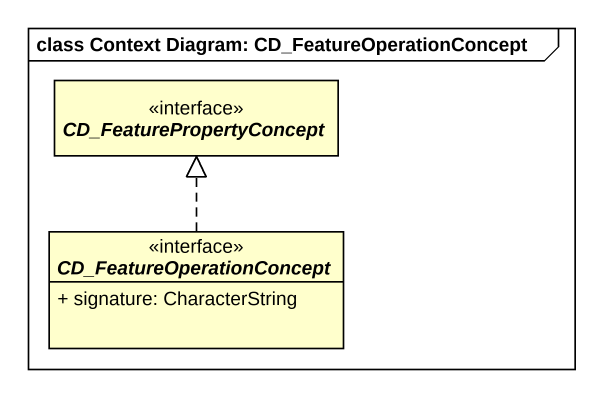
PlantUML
@startuml
mainframe class Context Diagram: CD_FeatureOperationConcept
hide circle
hide empty members
skinparam classAttributeIconSize 0
interface CD_FeaturePropertyConcept
interface CD_FeatureOperationConcept {
  + signature: CharacterString
}
CD_FeatureOperationConcept .up.|> CD_FeaturePropertyConcept
@enduml
